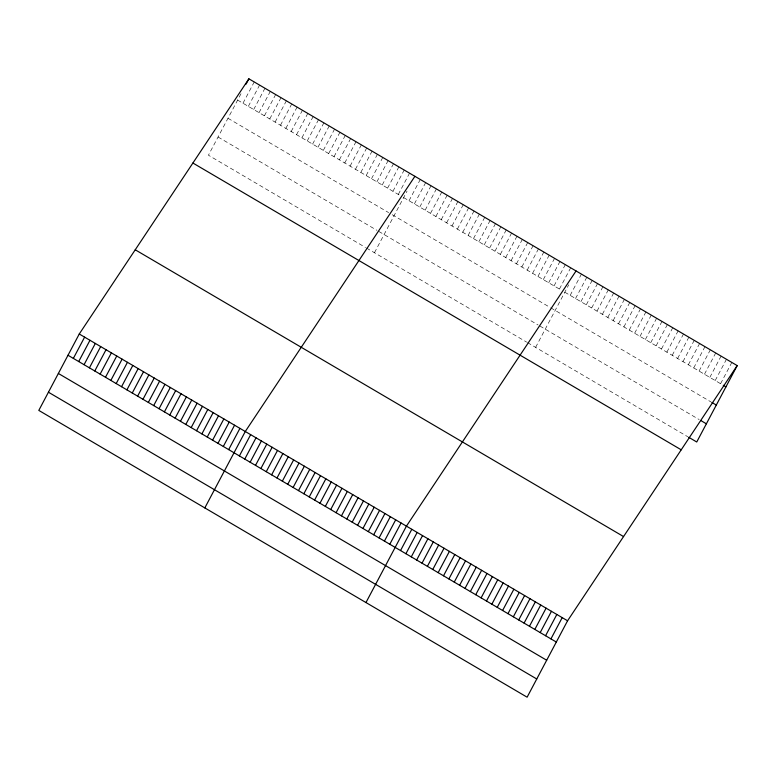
<?xml version="1.0" encoding="UTF-8"?>
<svg xmlns="http://www.w3.org/2000/svg" width="776" height="776" viewBox="0 0 776 776"><rect width="100%" height="100%" fill="white"/><g stroke="black" fill="none" stroke-linecap="round" stroke-linejoin="round"><path stroke-width="0.58" stroke-dasharray="3.88 2.91" d="M241.006 93.692L208.424 155.219L365.525 247.486M242.985 103.218L254.237 81.955M248.339 106.361L259.591 85.108M253.694 109.513L264.946 88.251M259.048 112.656L270.3 91.393M264.403 115.799L275.664 94.546M269.757 118.941L281.019 97.689M275.111 122.094L286.373 100.832M280.475 125.237L291.727 103.974M285.83 128.379L297.082 107.127M291.184 131.522L302.436 110.27M296.539 134.675L307.791 113.412M301.893 137.818L313.155 116.555M307.248 140.96L318.509 119.708M312.602 144.113L323.864 122.85M317.966 147.256L329.218 125.993M323.32 150.399L334.572 129.136M328.675 153.541L339.927 132.289M334.029 156.694L345.281 135.431M339.384 159.837L350.645 138.574M344.738 162.979L356 141.717M350.092 166.122L361.354 144.869M355.457 169.275L366.709 148.012M360.811 172.417L372.063 151.155M366.165 175.56L377.417 154.308M371.52 178.703L382.772 157.45M376.874 181.856L388.126 160.593M382.228 184.998L393.49 163.736M387.583 188.141L398.845 166.888M392.947 191.284L404.199 170.031M398.301 194.436L409.553 173.174M374.459 252.724L407.031 191.197M409.03 200.732L420.282 179.479M414.394 203.884L425.655 182.632M419.767 207.046L431.019 185.784M425.141 210.199L436.393 188.937M430.515 213.351L441.767 192.089M435.879 216.504L447.141 195.251M441.253 219.656L452.515 198.404M446.627 222.819L457.879 201.556M452.001 225.971L463.253 204.709M457.365 229.124L468.626 207.871M462.738 232.276L474 211.024M468.112 235.438L479.364 214.176M473.486 238.591L484.738 217.328M478.85 241.743L490.112 220.481M484.224 244.896L495.486 223.643M489.598 248.048L500.85 226.796M494.972 251.211L506.224 229.948M500.345 254.363L511.597 233.101M505.709 257.516L516.971 236.253M511.083 260.668L522.335 239.415M516.457 263.83L527.709 242.568M521.831 266.983L533.083 245.72M527.195 270.135L538.457 248.873M532.569 273.288L543.83 252.035M537.943 276.44L549.195 255.188M543.316 279.603L554.568 258.34M548.68 282.755L559.942 261.493M554.054 285.907L565.316 264.645M559.428 289.06L570.68 267.807M535.605 347.367L568.74 284.773M570.166 295.375L581.428 274.112M575.54 298.527L586.802 277.265M580.914 301.68L592.166 280.417M586.287 304.832L597.539 283.579M591.661 307.994L602.913 286.732M597.025 311.147L608.287 289.885M602.399 314.299L613.651 293.037M607.773 317.452L619.025 296.199M613.147 320.604L624.399 299.352M618.511 323.767L629.773 302.504M623.885 326.919L635.137 305.657M629.258 330.072L640.51 308.809M634.632 333.224L645.884 311.971M639.996 336.377L651.258 315.124M645.37 339.539L656.632 318.276M650.744 342.691L661.996 321.429M656.118 345.844L667.37 324.591M661.482 348.996L672.743 327.744M666.856 352.159L678.117 330.896M672.229 355.311L683.481 334.049M677.603 358.464L688.855 337.201M682.967 361.616L694.229 340.363M688.341 364.769L699.603 343.516M693.715 367.931L704.967 346.668M699.089 371.083L710.341 349.821M704.462 374.236L715.715 352.973M709.827 377.388L721.088 356.135M715.2 380.541L726.452 359.288M720.574 383.703L731.826 362.44M237.621 100.075L400.979 196.008M403.656 197.579L561.223 290.117M564.802 292.212L722.359 384.75M227.989 118.272L388.66 212.634M392.229 214.729L549.796 307.257M550.688 307.791L710.932 401.9M218.066 137.022L376.952 230.336M378.736 231.384L538.078 324.96M539.863 326.007L699.215 419.593M366.418 248.01L526.652 342.109M527.544 342.633L687.788 436.743"/><path stroke-width="1.16" d="M79.259 334L38.8 410.407L527.117 697.188L567.576 620.781L737.2 365.593L248.883 78.812L79.259 334L567.576 620.781M73.351 358.405L84.613 337.143M78.706 361.548L89.968 340.286M84.07 364.691L95.322 343.438M89.424 367.834L100.676 346.581M246.07 84.128L248.883 78.812M94.779 370.986L106.031 349.724M100.133 374.129L111.385 352.867M105.487 377.272L116.749 356.019M110.842 380.424L122.104 359.162M116.196 383.567L127.458 362.305M121.56 386.71L132.812 365.447M126.915 389.853L138.167 368.6M132.269 393.005L143.521 371.743M137.624 396.148L148.876 374.886M142.978 399.291L154.24 378.028M148.332 402.434L159.594 381.181M153.687 405.586L164.948 384.324M159.051 408.729L170.303 387.466M164.405 411.872L175.657 390.619M169.76 415.014L181.012 393.762M175.114 418.167L186.366 396.905M180.469 421.31L191.73 400.047M185.823 424.453L197.085 403.2M191.177 427.595L202.439 406.343M196.541 430.748L207.793 409.485M201.896 433.891L213.148 412.628M207.25 437.034L218.502 415.781M212.605 440.186L223.857 418.924M217.959 443.329L229.221 422.066M223.313 446.472L234.575 425.209M228.668 449.614L239.929 428.362M204.825 507.911L245.284 431.505L414.908 176.317M239.396 455.919L250.658 434.657M244.77 459.072L256.022 437.81M250.144 462.224L261.396 440.972M255.517 465.377L266.769 444.124M260.881 468.539L272.143 447.277M266.255 471.692L277.517 450.429M271.629 474.844L282.881 453.582M277.003 477.997L288.255 456.744M282.367 481.149L293.629 459.896M287.741 484.311L299.002 463.049M293.115 487.464L304.367 466.201M298.488 490.616L309.74 469.364M303.852 493.769L315.114 472.516M309.226 496.931L320.488 475.669M314.6 500.083L325.852 478.821M319.974 503.236L331.226 481.974M325.338 506.388L336.6 485.136M330.712 509.541L341.974 488.288M336.086 512.703L347.338 491.441M341.459 515.856L352.711 494.593M346.833 519.008L358.085 497.746M352.197 522.161L363.459 500.908M357.571 525.323L368.823 504.06M362.945 528.475L374.197 507.213M368.319 531.628L379.571 510.365M373.683 534.78L384.945 513.528M379.057 537.933L390.318 516.68M384.43 541.095L395.682 519.833M389.804 544.248L401.056 522.985M365.971 602.545L406.43 526.138L576.054 270.96M400.542 550.553L411.804 529.3M405.916 553.705L417.168 532.452M411.29 556.867L422.542 535.605M416.654 560.02L427.915 538.757M422.028 563.172L433.289 541.91M427.401 566.325L438.653 545.072M432.775 569.487L444.027 548.225M438.149 572.639L449.401 551.377M443.513 575.792L454.775 554.53M448.887 578.945L460.139 557.692M454.261 582.097L465.513 560.844M459.635 585.259L470.886 563.997M464.999 588.412L476.26 567.149M470.372 591.564L481.634 570.302M475.746 594.717L486.998 573.464M481.12 597.869L492.372 576.616M486.484 601.031L497.746 579.769M491.858 604.184L503.12 582.922M497.232 607.336L508.484 586.084M502.605 610.489L513.857 589.236M507.97 613.651L519.231 592.389M513.343 616.804L524.605 595.541M518.717 619.956L529.969 598.694M524.091 623.109L535.343 601.856M529.465 626.261L540.717 605.008M534.829 629.423L546.091 608.161M540.203 632.576L551.455 611.313M545.577 635.728L556.828 614.466M550.95 638.881L562.202 617.628M737.2 365.593L696.741 442L688.69 437.266M723.261 385.274L725.948 386.855M711.835 402.424L716.306 405.053M701.009 420.65L706.383 423.803M192.904 163.028L681.221 449.808M135.228 249.785L623.555 536.565M67.997 355.253L556.314 642.043M58.365 373.46L546.682 660.24M48.432 392.21L536.759 678.99"/></g></svg>
